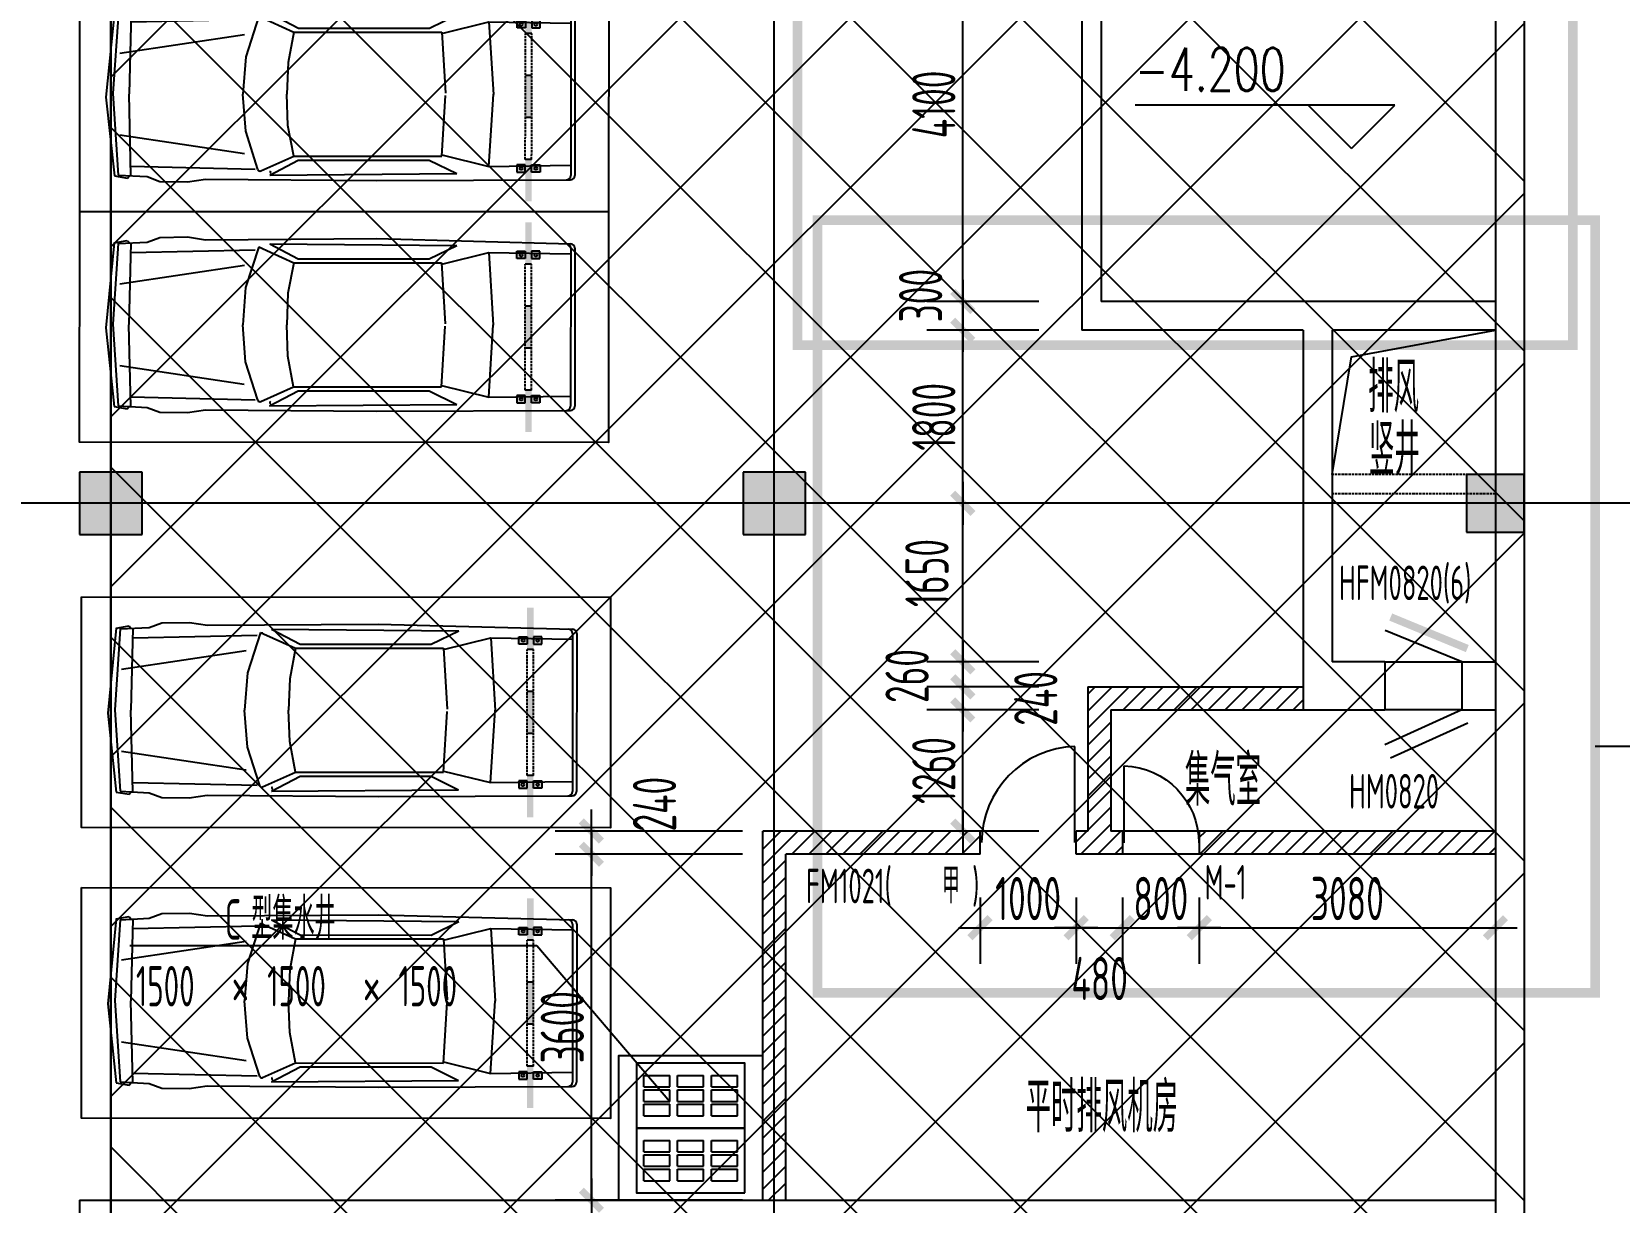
# Model space of a CAD drawing. Extents: x 1596194 to 1987057, y -212608 to 63160.
# Drawn here: x 1777208 to 1793717, y -22162 to -9984 of the extents above; entities that cross this region are included whole.
import ezdxf

# ---------------------------------------------------------------- set-up
doc = ezdxf.new("R2010")
doc.units = 0
doc.header["$LTSCALE"] = 100
doc.header["$MEASUREMENT"] = 0
doc.linetypes.add('DASH', pattern=[0.35, 0.25, -0.1])
doc.layers.get('0').update_dxf_attribs({"linetype": 'CONTINUOUS'})
doc.layers.get('DEFPOINTS').update_dxf_attribs({"linetype": 'CONTINUOUS'})
for name, color, linetype in [('1', 8, 'CONTINUOUS'), ('BALCONY', 6, 'CONTINUOUS'), ('CAR', 8, 'CONTINUOUS'), ('COLUMN', 1, 'CONTINUOUS'), ('DCHJ', 1, 'CONTINUOUS'), ('DOTE', 251, 'CONTINUOUS'), ('HA', 150, 'CONTINUOUS'), ('PUB_DIM', 3, 'CONTINUOUS'), ('PUB_TEXT', 30, 'CONTINUOUS'), ('SOLID_HATCH', 40, 'CONTINUOUS'), ('WALL', 2, 'CONTINUOUS'), ('WINDOW', 4, 'CONTINUOUS'), ('图层2', 251, 'CONTINUOUS'), ('车位', 8, 'CONTINUOUS')]:
    doc.layers.add(name, color=color, linetype=linetype)
doc.styles.add('_TCH_DIM', font='SIMPLEX', dxfattribs={"bigfont": 'GBCBIG'})
doc.styles.add('DIM', font='', dxfattribs={"width": 0.75})
doc.styles.add('DIM_FONT', font='SYSZ.shx', dxfattribs={"width": 0.7, "bigfont": 'SYFS.shx'})
doc.styles.get('DIM').set_extended_font_data('FangSong_GB2312')
doc.dimstyles.new('DIMN150', dxfattribs={"dimscale": 1.5, "dimtxt": 300, "dimasz": 1, "dimexe": 250, "dimexo": 300, "dimgap": 30, "dimtad": 1, "dimdec": 0, "dimzin": 0, "dimdsep": 46, "dimtxsty": 'DIM_FONT', "dimblk": 'ARCHTICK', "dimcen": 0.09, "dimclrt": 7, "dimazin": 2, "dimtfac": 1, "dimtdec": 0, "dimtix": 1, "dimtmove": 2, "dimatfit": 3, "dimldrblk": 'DOT', "dimfxl": 0, "dimtolj": 1, "dimtzin": 0, "dimarcsym": 0})

# ---------------------------------------------------------------- blocks, each defined once
blk = doc.blocks.new('_archtick')
blk.add_line((-150, 0), (150, 0))
at = {"const_width": 50}
blk.add_lwpolyline([(-70, -70), (70, 70)], dxfattribs=at)
blk = doc.blocks.new('*D529')
at = {"layer": 'DEFPOINTS', "color": 0}
for p in [(1789350, -18540), (1792430, -18540), (1792430, -19305)]:
    blk.add_point(p, dxfattribs=at)
at = {"layer": 'PUB_DIM', "color": 0, "lineweight": -2}
for p, q in [((1789350, -18990), (1789350, -19680)), ((1792430, -18990), (1792430, -19680)), ((1789350, -19305), (1792430, -19305))]:
    blk.add_line(p, q, dxfattribs=at)
at = {"layer": 'PUB_DIM', "color": 0, "lineweight": -2, "xscale": 1.5, "yscale": 1.5, "zscale": 1.5, "rotation": 180}
blk.add_blockref('_archtick', (1789350, -19305), dxfattribs=at)
at = {"layer": 'PUB_DIM', "color": 0, "lineweight": -2, "xscale": 1.5, "yscale": 1.5, "zscale": 1.5}
blk.add_blockref('_archtick', (1792430, -19305), dxfattribs=at)
at = {"layer": 'PUB_DIM', "color": 7, "insert": (1790890, -19002), "char_height": 450, "attachment_point": 5, "style": 'DIM_FONT'}
blk.add_mtext('\\A1;3080', dxfattribs=at)
blk = doc.blocks.new('_Dot')
at = {"color": 0, "linetype": 'ByBlock', "lineweight": -2}
blk.add_line((-0.5, 0), (-1, 0), dxfattribs=at)
at = {"color": 0, "linetype": 'ByBlock', "const_width": 0.5}
blk.add_lwpolyline([(-0.25, 0, 1), (0.25, 0, 1)], format="xyb", close=True, dxfattribs=at)
blk = doc.blocks.new('*D530')
at = {"layer": 'DEFPOINTS', "color": 0}
for p in [(1788550, -18540), (1789350, -18540), (1789350, -19305)]:
    blk.add_point(p, dxfattribs=at)
at = {"layer": 'PUB_DIM', "color": 0, "lineweight": -2}
for p, q in [((1788550, -18990), (1788550, -19680)), ((1789350, -18990), (1789350, -19680)), ((1788550, -19305), (1788549, -19305)), ((1788550, -19305), (1789350, -19305)), ((1789350, -19305), (1789352, -19305))]:
    blk.add_line(p, q, dxfattribs=at)
at = {"layer": 'PUB_DIM', "color": 0, "lineweight": -2, "xscale": 1.5, "yscale": 1.5, "zscale": 1.5}
blk.add_blockref('_archtick', (1788550, -19305), dxfattribs=at)
at = {"layer": 'PUB_DIM', "color": 0, "lineweight": -2, "xscale": 1.5, "yscale": 1.5, "zscale": 1.5, "rotation": 180}
blk.add_blockref('_archtick', (1789350, -19305), dxfattribs=at)
at = {"layer": 'PUB_DIM', "color": 7, "insert": (1788950, -19002), "char_height": 450, "attachment_point": 5, "style": 'DIM_FONT'}
blk.add_mtext('\\A1;800', dxfattribs=at)
blk = doc.blocks.new('*D531')
at = {"layer": 'DEFPOINTS', "color": 0}
for p in [(1788070, -18540), (1788550, -18540), (1788550, -19305)]:
    blk.add_point(p, dxfattribs=at)
at = {"layer": 'PUB_DIM', "color": 0, "lineweight": -2}
for p, q in [((1788070, -18990), (1788070, -19680)), ((1788550, -18990), (1788550, -19680)), ((1788070, -19305), (1788550, -19305))]:
    blk.add_line(p, q, dxfattribs=at)
at = {"layer": 'PUB_DIM', "color": 0, "lineweight": -2, "xscale": 1.5, "yscale": 1.5, "zscale": 1.5, "rotation": 180}
blk.add_blockref('_archtick', (1788070, -19305), dxfattribs=at)
at = {"layer": 'PUB_DIM', "color": 0, "lineweight": -2, "xscale": 1.5, "yscale": 1.5, "zscale": 1.5}
blk.add_blockref('_archtick', (1788550, -19305), dxfattribs=at)
at = {"layer": 'PUB_DIM', "color": 7, "insert": (1788314, -19834), "char_height": 450, "attachment_point": 5, "style": 'DIM_FONT'}
blk.add_mtext('\\A1;480', dxfattribs=at)
blk = doc.blocks.new('*D532')
at = {"layer": 'DEFPOINTS', "color": 0}
for p in [(1787070, -18540), (1788070, -18540), (1788070, -19305)]:
    blk.add_point(p, dxfattribs=at)
at = {"layer": 'PUB_DIM', "color": 0, "lineweight": -2}
for p, q in [((1787070, -18990), (1787070, -19680)), ((1788070, -18990), (1788070, -19680)), ((1787070, -19305), (1787069, -19305)), ((1787070, -19305), (1788070, -19305)), ((1788070, -19305), (1788072, -19305))]:
    blk.add_line(p, q, dxfattribs=at)
at = {"layer": 'PUB_DIM', "color": 0, "lineweight": -2, "xscale": 1.5, "yscale": 1.5, "zscale": 1.5}
blk.add_blockref('_archtick', (1787070, -19305), dxfattribs=at)
at = {"layer": 'PUB_DIM', "color": 0, "lineweight": -2, "xscale": 1.5, "yscale": 1.5, "zscale": 1.5, "rotation": 180}
blk.add_blockref('_archtick', (1788070, -19305), dxfattribs=at)
at = {"layer": 'PUB_DIM', "color": 7, "insert": (1787570, -19002), "char_height": 450, "attachment_point": 5, "style": 'DIM_FONT'}
blk.add_mtext('\\A1;1000', dxfattribs=at)
blk = doc.blocks.new('*D972')
at = {"layer": 'DEFPOINTS', "color": 0}
for p in [(1783028, -18540), (1785050, -18540), (1785050, -22140)]:
    blk.add_point(p, dxfattribs=at)
at = {"layer": 'PUB_DIM', "color": 0, "lineweight": -2}
for p, q in [((1784600, -18540), (1782653, -18540)), ((1783028, -22140), (1783028, -18540)), ((1784600, -22140), (1782653, -22140))]:
    blk.add_line(p, q, dxfattribs=at)
at = {"layer": 'PUB_DIM', "color": 0, "lineweight": -2, "xscale": 1.5, "yscale": 1.5, "zscale": 1.5}
for p, rotation in [((1783028, -18540), 90), ((1783028, -22140), 270)]:
    blk.add_blockref('_archtick', p, dxfattribs=dict(at, rotation=rotation))
at = {"layer": 'PUB_DIM', "color": 7, "insert": (1782726, -20340), "char_height": 450, "attachment_point": 5, "rotation": 90, "style": 'DIM_FONT'}
blk.add_mtext('\\A1;3600', dxfattribs=at)
blk = doc.blocks.new('*D973')
at = {"layer": 'DEFPOINTS', "color": 0}
for p in [(1783028, -18300), (1785050, -18300), (1785050, -18540)]:
    blk.add_point(p, dxfattribs=at)
at = {"layer": 'PUB_DIM', "color": 0, "lineweight": -2}
for p, q in [((1784600, -18300), (1782653, -18300)), ((1783028, -18540), (1783028, -18300)), ((1784600, -18540), (1782653, -18540))]:
    blk.add_line(p, q, dxfattribs=at)
at = {"layer": 'PUB_DIM', "color": 0, "lineweight": -2, "xscale": 1.5, "yscale": 1.5, "zscale": 1.5}
for p, rotation in [((1783028, -18300), 90), ((1783028, -18540), 270)]:
    blk.add_blockref('_archtick', p, dxfattribs=dict(at, rotation=rotation))
at = {"layer": 'PUB_DIM', "color": 7, "insert": (1783685, -18020), "char_height": 450, "attachment_point": 5, "rotation": 90, "style": 'DIM_FONT'}
blk.add_mtext('\\A1;240', dxfattribs=at)
blk = doc.blocks.new('*D977')
at = {"layer": 'DEFPOINTS', "color": 0}
for p in [(1786891, -8690), (1788130, -8690), (1788130, -12790)]:
    blk.add_point(p, dxfattribs=at)
at = {"layer": 'PUB_DIM', "color": 0, "lineweight": -2}
for p, q in [((1787680, -8690), (1786516, -8690)), ((1786891, -12790), (1786891, -8690)), ((1787680, -12790), (1786516, -12790))]:
    blk.add_line(p, q, dxfattribs=at)
at = {"layer": 'PUB_DIM', "color": 0, "lineweight": -2, "xscale": 1.5, "yscale": 1.5, "zscale": 1.5}
for p, rotation in [((1786891, -8690), 90), ((1786891, -12790), 270)]:
    blk.add_blockref('_archtick', p, dxfattribs=dict(at, rotation=rotation))
at = {"layer": 'PUB_DIM', "color": 7, "insert": (1786589, -10740), "char_height": 450, "attachment_point": 5, "rotation": 90, "style": 'DIM_FONT'}
blk.add_mtext('\\A1;4100', dxfattribs=at)
blk = doc.blocks.new('*D978')
at = {"layer": 'DEFPOINTS', "color": 0}
for p in [(1786891, -12790), (1788130, -12790), (1788130, -13090)]:
    blk.add_point(p, dxfattribs=at)
at = {"layer": 'PUB_DIM', "color": 0, "lineweight": -2}
for p, q in [((1787680, -12790), (1786516, -12790)), ((1786891, -13090), (1786891, -12790)), ((1787680, -13090), (1786516, -13090))]:
    blk.add_line(p, q, dxfattribs=at)
at = {"layer": 'PUB_DIM', "color": 0, "lineweight": -2, "xscale": 1.5, "yscale": 1.5, "zscale": 1.5}
for p, rotation in [((1786891, -12790), 90), ((1786891, -13090), 270)]:
    blk.add_blockref('_archtick', p, dxfattribs=dict(at, rotation=rotation))
at = {"layer": 'PUB_DIM', "color": 7, "insert": (1786452, -12729), "char_height": 450, "attachment_point": 5, "rotation": 90, "style": 'DIM_FONT'}
blk.add_mtext('\\A1;300', dxfattribs=at)
blk = doc.blocks.new('*D979')
at = {"layer": 'DEFPOINTS', "color": 0}
for p in [(1786891, -13090), (1788130, -13090), (1788130, -14890)]:
    blk.add_point(p, dxfattribs=at)
at = {"layer": 'PUB_DIM', "color": 0, "lineweight": -2}
for p, q in [((1787680, -13090), (1786516, -13090)), ((1786891, -14890), (1786891, -13090)), ((1787680, -14890), (1786516, -14890))]:
    blk.add_line(p, q, dxfattribs=at)
at = {"layer": 'PUB_DIM', "color": 0, "lineweight": -2, "xscale": 1.5, "yscale": 1.5, "zscale": 1.5}
for p, rotation in [((1786891, -13090), 90), ((1786891, -14890), 270)]:
    blk.add_blockref('_archtick', p, dxfattribs=dict(at, rotation=rotation))
at = {"layer": 'PUB_DIM', "color": 7, "insert": (1786589, -13990), "char_height": 450, "attachment_point": 5, "rotation": 90, "style": 'DIM_FONT'}
blk.add_mtext('\\A1;1800', dxfattribs=at)
blk = doc.blocks.new('*D980')
at = {"layer": 'DEFPOINTS', "color": 0}
for p in [(1786891, -14890), (1788130, -14890), (1788130, -16540)]:
    blk.add_point(p, dxfattribs=at)
at = {"layer": 'PUB_DIM', "color": 0, "lineweight": -2}
for p, q in [((1787680, -14890), (1786516, -14890)), ((1786891, -16540), (1786891, -14890)), ((1787680, -16540), (1786516, -16540))]:
    blk.add_line(p, q, dxfattribs=at)
at = {"layer": 'PUB_DIM', "color": 0, "lineweight": -2, "xscale": 1.5, "yscale": 1.5, "zscale": 1.5}
for p, rotation in [((1786891, -14890), 90), ((1786891, -16540), 270)]:
    blk.add_blockref('_archtick', p, dxfattribs=dict(at, rotation=rotation))
at = {"layer": 'PUB_DIM', "color": 7, "insert": (1786518, -15615), "char_height": 450, "attachment_point": 5, "rotation": 90, "style": 'DIM_FONT'}
blk.add_mtext('\\A1;1650', dxfattribs=at)
blk = doc.blocks.new('*D981')
at = {"layer": 'DEFPOINTS', "color": 0}
for p in [(1786891, -16540), (1788130, -16540), (1788130, -16800)]:
    blk.add_point(p, dxfattribs=at)
at = {"layer": 'PUB_DIM', "color": 0, "lineweight": -2}
for p, q in [((1787680, -16540), (1786516, -16540)), ((1786891, -16800), (1786891, -16540)), ((1787680, -16800), (1786516, -16800))]:
    blk.add_line(p, q, dxfattribs=at)
at = {"layer": 'PUB_DIM', "color": 0, "lineweight": -2, "xscale": 1.5, "yscale": 1.5, "zscale": 1.5}
for p, rotation in [((1786891, -16540), 90), ((1786891, -16800), 270)]:
    blk.add_blockref('_archtick', p, dxfattribs=dict(at, rotation=rotation))
at = {"layer": 'PUB_DIM', "color": 7, "insert": (1786311, -16687), "char_height": 450, "attachment_point": 5, "rotation": 90, "style": 'DIM_FONT'}
blk.add_mtext('\\A1;260', dxfattribs=at)
blk = doc.blocks.new('*D982')
at = {"layer": 'DEFPOINTS', "color": 0}
for p in [(1786891, -16800), (1788130, -16800), (1788130, -17040)]:
    blk.add_point(p, dxfattribs=at)
at = {"layer": 'PUB_DIM', "color": 0, "lineweight": -2}
for p, q in [((1787680, -16800), (1786516, -16800)), ((1786891, -17040), (1786891, -16800)), ((1787680, -17040), (1786516, -17040))]:
    blk.add_line(p, q, dxfattribs=at)
at = {"layer": 'PUB_DIM', "color": 0, "lineweight": -2, "xscale": 1.5, "yscale": 1.5, "zscale": 1.5}
for p, rotation in [((1786891, -16800), 90), ((1786891, -17040), 270)]:
    blk.add_blockref('_archtick', p, dxfattribs=dict(at, rotation=rotation))
at = {"layer": 'PUB_DIM', "color": 7, "insert": (1787650, -16920), "char_height": 450, "attachment_point": 5, "rotation": 90, "style": 'DIM_FONT'}
blk.add_mtext('\\A1;240', dxfattribs=at)
blk = doc.blocks.new('*D983')
at = {"layer": 'DEFPOINTS', "color": 0}
for p in [(1786891, -17040), (1788130, -17040), (1788130, -18300)]:
    blk.add_point(p, dxfattribs=at)
at = {"layer": 'PUB_DIM', "color": 0, "lineweight": -2}
for p, q in [((1787680, -17040), (1786516, -17040)), ((1786891, -18300), (1786891, -17040)), ((1787680, -18300), (1786516, -18300))]:
    blk.add_line(p, q, dxfattribs=at)
at = {"layer": 'PUB_DIM', "color": 0, "lineweight": -2, "xscale": 1.5, "yscale": 1.5, "zscale": 1.5}
for p, rotation in [((1786891, -17040), 90), ((1786891, -18300), 270)]:
    blk.add_blockref('_archtick', p, dxfattribs=dict(at, rotation=rotation))
at = {"layer": 'PUB_DIM', "color": 7, "insert": (1786589, -17670), "char_height": 450, "attachment_point": 5, "rotation": 90, "style": 'DIM_FONT'}
blk.add_mtext('\\A1;1260', dxfattribs=at)
blk = doc.blocks.new('A$C4B905A97')
at = {"layer": 'BALCONY'}
for p, q in [((50, 365), (230, 365)), ((50, 285), (50, 365)), ((50, 310), (50, 340)), ((230, 285), (230, 365)), ((285, 365), (465, 365)), ((285, 285), (285, 365)), ((285, 310), (285, 340)), ((465, 285), (465, 365)), ((520, 285), (520, 365)), ((520, 365), (700, 365)), ((700, 285), (700, 365)), ((50, 285), (230, 285)), ((50, 185), (50, 265)), ((50, 265), (230, 265)), ((50, 210), (50, 240)), ((230, 185), (230, 265)), ((285, 285), (465, 285)), ((285, 185), (285, 265)), ((285, 265), (465, 265)), ((285, 210), (285, 240)), ((465, 185), (465, 265)), ((520, 285), (700, 285)), ((520, 265), (700, 265)), ((520, 185), (520, 265)), ((700, 185), (700, 265)), ((50, 185), (230, 185)), ((50, 165), (230, 165)), ((50, 165), (230, 165)), ((50, 85), (50, 165)), ((50, 110), (50, 140)), ((230, 85), (230, 165)), ((285, 185), (465, 185)), ((285, 165), (465, 165)), ((285, 165), (465, 165)), ((285, 85), (285, 165)), ((285, 110), (285, 140)), ((465, 85), (465, 165)), ((520, 185), (700, 185)), ((520, 85), (520, 165)), ((520, 165), (700, 165)), ((520, 165), (700, 165)), ((700, 85), (700, 165)), ((50, 85), (230, 85)), ((285, 85), (465, 85)), ((520, 85), (700, 85))]:
    blk.add_line(p, q, dxfattribs=at)
at = {"layer": 'WINDOW'}
blk.add_lwpolyline([(750, 0), (750, 450), (0, 450), (0, 0)], close=True, dxfattribs=at)
blk = doc.blocks.new('jing-1')
at = {"layer": 'WINDOW'}
blk.add_lwpolyline([(1000, 0), (1000, 1000), (0, 1000), (0, 0)], close=True, dxfattribs=at)
at = {"layer": 'WINDOW', "rotation": 90}
for p in [(500, 125), (950, 125)]:
    blk.add_blockref('A$C4B905A97', p, dxfattribs=at)
blk = doc.blocks.new('车位')
at = {"layer": '车位'}
h = blk.add_hatch(color=256, dxfattribs=at)
h.paths.add_polyline_path([(1854, -801), (2291, -801), (2291, -867), (1854, -867)])
h.paths.add_polyline_path([(981, -801), (1418, -801), (1418, -866), (981, -866)])
h.paths.add_polyline_path([(108, -800), (545, -800), (545, -866), (108, -866)])
h = blk.add_hatch(color=256, dxfattribs=at)
h.paths.add_polyline_path([(411, -866), (487, -866), (487, -953), (411, -953)])
edge = h.paths.add_edge_path(flags=16)
edge.add_ellipse((449, -909), major_axis=(10.2, 10.2), ratio=1, start_angle=-45.0335, end_angle=314.9665, ccw=False)
edge = h.paths.add_edge_path(flags=16)
edge.add_ellipse((449, -757), major_axis=(10.2, 10.2), ratio=1, start_angle=-45.0335, end_angle=314.9665, ccw=False)
h.paths.add_polyline_path([(411, -800), (487, -800), (487, -713), (411, -713)])
h = blk.add_hatch(color=256, dxfattribs=at)
h.paths.add_polyline_path([(1988, -867), (1912, -867), (1912, -954), (1988, -954)])
h.paths.add_polyline_path([(1988, -801), (1912, -801), (1912, -714), (1988, -714)])
edge = h.paths.add_edge_path(flags=16)
edge.add_ellipse((1950, -757), major_axis=(10.2, 10.2), ratio=1, start_angle=-45.0335, end_angle=314.9665, ccw=False)
edge = h.paths.add_edge_path(flags=16)
edge.add_ellipse((1950, -910), major_axis=(10.2, 10.2), ratio=1, start_angle=-45.0335, end_angle=314.9665, ccw=False)
at = {"layer": 'DCHJ', "color": 251}
for p, q in [((487, -713), (411, -713)), ((411, -713), (411, -800)), ((411, -800), (487, -800)), ((487, -800), (487, -713)), ((981, -801), (981, -866)), ((1418, -801), (1418, -866)), ((1854, -801), (1854, -867)), ((1912, -801), (1912, -714)), ((1912, -714), (1988, -714)), ((1988, -801), (1912, -801)), ((1988, -714), (1988, -801)), ((411, -866), (487, -866)), ((411, -953), (411, -866)), ((1988, -867), (1912, -867)), ((1912, -867), (1912, -954))]:
    blk.add_line(p, q, dxfattribs=at)
for centre in [(449, -757), (1950, -757), (449, -909)]:
    blk.add_circle(centre, 14.4, dxfattribs=at)
at = {"layer": '车位', "linetype": 'DASH'}
for p, q in [((1854, -801), (545, -800)), ((1854, -867), (545, -866))]:
    blk.add_line(p, q, dxfattribs=at)
at = {"layer": '车位'}
for p, q in [((545, -800), (545, -866)), ((487, -953), (411, -953)), ((487, -866), (487, -953)), ((1912, -954), (1988, -954)), ((1988, -954), (1988, -867))]:
    blk.add_line(p, q, dxfattribs=at)
blk.add_lwpolyline([(-3, -5500), (0, 0), (2400, -1), (2397, -5501)], close=True, dxfattribs=at)
blk.add_circle((1950, -910), 14.4, dxfattribs=at)
blk = doc.blocks.new('CAR8')
for p, q in [((4, 1244), (151, 1298)), ((151, 1298), (470, 1303)), ((470, 1303), (678, 1271)), ((678, 1271), (2652, 1285)), ((2652, 1285), (4896, 1226)), ((-376, 1236), (-474, 253)), ((-331, 1226), (-393, 293)), ((-376, 1236), (-226, 1262)), ((-331, 1226), (4, 1244)), ((-226, 1262), (-206, 1237)), ((-184, 1235), (-206, 289)), ((-188, 1124), (1252, 1155)), ((1292, 1188), (1141, 719)), ((1292, 1188), (1697, 1006)), ((1420, 1224), (3582, 1207)), ((1420, 1224), (1749, 1051)), ((3263, 1051), (3582, 1207)), ((3407, 991), (3951, 1125)), ((3951, 1125), (4003, 287)), ((3951, 1125), (4893, 1110)), ((4898, 1177), (4898, -649)), ((4945, 1176), (4945, -649)), ((-313, 762), (1127, 977)), ((1697, 1006), (1630, 652)), ((1697, 1006), (3406, 1006)), ((1749, 1051), (3263, 1051)), ((3406, 1006), (3449, 302)), ((1141, 719), (1108, 289)), ((1630, 652), (1617, 289)), ((-474, 253), (-376, -659)), ((-393, 293), (-331, -649)), ((-184, -658), (-206, 288)), ((1141, -141), (1108, 288)), ((1630, -75), (1617, 288)), ((3406, -429), (3449, 275)), ((3951, -548), (4003, 290)), ((1283, -584), (1141, -141)), ((1697, -429), (1630, -75)), ((-313, -185), (1127, -400)), ((-188, -547), (1252, -578)), ((1317, -599), (1697, -429)), ((1420, -647), (1749, -474)), ((1697, -429), (3406, -429)), ((1749, -474), (3263, -474)), ((3263, -474), (3582, -630)), ((3407, -414), (3951, -548)), ((3951, -548), (4893, -533)), ((-376, -659), (-226, -685)), ((-331, -649), (4, -667)), ((-226, -685), (-206, -660)), ((4, -667), (151, -721)), ((151, -721), (470, -726)), ((470, -726), (678, -694)), ((678, -694), (2652, -708)), ((1420, -647), (3582, -630)), ((2652, -708), (4895, -699))]:
    blk.add_line(p, q)
for centre, radius, start, end in [((1307, 1154), 25, 65.7961, 162.2571), ((4848, 1177), 50, 0, 88.5082), ((4895, 1176), 50, 0, 88.5082), ((-193, 289), 12.5, 178.7004, 181.2996), ((1121, 289), 12.5, 175.5855, 184.4145), ((1629, 289), 12.5, 177.991, 182.009), ((1307, -577), 25, 197.7429, 294.2039), ((1435, -611), 12.5, 116.9382, 269.53), ((4848, -649), 50, 270.2142, 0), ((4895, -649), 50, 270.2142, 0)]:
    blk.add_arc(centre, radius, start, end)
at = {"linetype": 'Continuous', "style": 'DIM', "flags": 9}
for tag in ['XSIZE', 'YSIZE']:
    blk.add_attdef(tag, (-393, 293), '', height=0.5, dxfattribs=at)
blk = doc.blocks.new('车位-car')
at = {"layer": 'CAR', "xscale": 0.9000000003718892, "yscale": 0.9000000000232831, "zscale": 0.9, "rotation": 89.96654327695857}
blk.add_blockref('CAR8', (1434, -4802), dxfattribs=at)
at = {"layer": '车位'}
blk.add_blockref('车位', (0, 0), dxfattribs=at)
blk = doc.blocks.new('_fzh')
for p, q in [((-0.5, 0.5), (-0.5, -0.5)), ((0.5, 0.5), (-0.5, 0.5)), ((0.5, -0.5), (0.5, 0.5)), ((-0.5, -0.5), (0.5, -0.5))]:
    blk.add_line(p, q)
at = {"layer": 'SOLID_HATCH'}
blk.add_solid([(0.5, 0.5), (0.5, -0.5), (-0.5, 0.5), (-0.5, -0.5)], dxfattribs=at)
blk = doc.blocks.new('M_A2ZXL')
blk.add_line((-0.472, 0), (-0.472, -1))
blk.add_arc((-0.5, 0), 1, 271.6231, 0)

msp = doc.modelspace()

# ---------------------------------------------------------------- hatches: boundary and pattern name
at = {"layer": '1'}
h = msp.add_hatch(dxfattribs=at)
h.set_pattern_fill('ANSI37', color=256, scale=10000, style=0)
h.set_pattern_definition([(45, (8232.6, -1879.3), (-883.8835, 883.8835), []), (135, (8232.6, -1879.3), (-883.8835, -883.8835), [])])
h.paths.add_polyline_path([(1778030.206, 31724.117), (1792730.206, 31710.131), (1792730.206, -26014.869), (1778030.206, -26014.869)])
at = {"layer": 'HA'}
h = msp.add_hatch(dxfattribs=at)
h.set_pattern_fill('普通砖', color=256, scale=100, style=0)
h.set_pattern_definition([(45, (0, 0), (-88.388348, 88.388348), [])])
h.paths.add_polyline_path([(1789350.206, -18299.869), (1789350.206, -18539.869), (1792430.206, -18539.869), (1792430.206, -18299.869)])
h.paths.add_polyline_path([(1788190.206, -18299.869), (1788070.206, -18299.869), (1788070.206, -18539.869), (1788550.206, -18539.869), (1788550.206, -18299.869), (1788430.206, -18299.869), (1788430.206, -17039.869), (1790430.206, -17039.869), (1790430.206, -16799.869), (1788190.206, -16799.869)])
h.paths.add_polyline_path([(1787070.206, -18539.869), (1787070.206, -18299.869), (1785050.206, -18299.869), (1784810.206, -18299.869), (1784810.206, -22139.869), (1785050.206, -22139.869), (1785050.206, -18539.869)])

# ---------------------------------------------------------------- linework, layer by layer
at = {"layer": '1'}
msp.add_lwpolyline([(1778030.206, 31724.117), (1792730.206, 31710.131), (1792730.206, -26014.869), (1778030.206, -26014.869), (1778030.206, 31724.117)], close=True, dxfattribs=at)
at = {"layer": 'DOTE'}
for p, q in [((1778030.206, 50334.236), (1778030.206, -36126.938)), ((1784930.206, -36126.938), (1784930.206, 50334.236)), ((1792430.206, 50334.236), (1792430.206, -36126.938)), ((1799629.617, -14889.869), (1638383.856, -14889.869))]:
    msp.add_line(p, q, dxfattribs=at)
at = {"layer": 'PUB_DIM'}
for p, q in [((1791381.917, -10749.082), (1788681.917, -10749.082)), ((1790931.917, -11199.082), (1790481.917, -10749.082)), ((1790931.917, -11199.082), (1791381.917, -10749.082))]:
    msp.add_line(p, q, dxfattribs=at)
at = {"layer": 'PUB_TEXT'}
for p, q in [((1810556.684, -17421.092), (1793467.387, -17421.092)), ((1778229.495, -19489.593), (1782459.902, -19489.593)), ((1782459.902, -19489.593), (1783842.706, -21112.369))]:
    msp.add_line(p, q, dxfattribs=at)
at = {"layer": 'WALL'}
for p, q in [((1792730.206, -3589.869), (1792730.206, -14589.869)), ((1792430.206, -8689.869), (1792430.206, -12789.869)), ((1788130.206, -9589.869), (1788130.206, -13089.869)), ((1788330.206, -9589.869), (1788330.206, -12789.869)), ((1792430.206, -12789.869), (1788330.206, -12789.869)), ((1790430.206, -13089.869), (1788130.206, -13089.869)), ((1790430.206, -13089.869), (1790430.206, -17039.869)), ((1792430.206, -13089.869), (1790730.206, -13089.869)), ((1790730.206, -13089.869), (1790730.206, -16539.869)), ((1792430.206, -13089.869), (1792430.206, -14589.869)), ((1792430.206, -15189.869), (1792430.206, -16539.869)), ((1792730.206, -15189.869), (1792730.206, -25389.869)), ((1791280.206, -16539.869), (1790730.206, -16539.869)), ((1791280.206, -16539.869), (1791280.206, -17039.869)), ((1792080.206, -16539.869), (1792430.206, -16539.869)), ((1792080.206, -16539.869), (1792080.206, -17039.869)), ((1788190.206, -16799.869), (1788190.206, -18299.869)), ((1788190.206, -16799.869), (1790430.206, -16799.869)), ((1788430.206, -17039.869), (1788430.206, -18299.869)), ((1788430.206, -17039.869), (1791280.206, -17039.869)), ((1792080.206, -17039.869), (1792430.206, -17039.869)), ((1792430.206, -17039.869), (1792430.206, -25389.869)), ((1784810.206, -22139.869), (1784810.206, -18299.869)), ((1787065.447, -18299.869), (1784810.206, -18299.869)), ((1787070.206, -18299.869), (1785050.206, -18299.869)), ((1787070.206, -18539.869), (1787070.206, -18299.869)), ((1788190.206, -18299.869), (1788070.206, -18299.869)), ((1788070.206, -18539.869), (1788070.206, -18299.869)), ((1788550.206, -18299.869), (1788430.206, -18299.869)), ((1788550.206, -18299.869), (1788550.206, -18539.869)), ((1789350.206, -18299.869), (1789350.206, -18539.869)), ((1792430.206, -18299.869), (1789350.206, -18299.869)), ((1787070.206, -18539.869), (1785050.206, -18539.869)), ((1785050.206, -22139.869), (1785050.206, -18539.869)), ((1788550.206, -18539.869), (1788070.206, -18539.869)), ((1792430.206, -18539.869), (1789350.206, -18539.869)), ((1784810.206, -22139.869), (1784810.206, -22019.869)), ((1777705.206, -22139.869), (1784810.206, -22139.869)), ((1777705.206, -22139.869), (1777705.206, -25364.869)), ((1784810.206, -22139.869), (1792423.512, -22139.869))]:
    msp.add_line(p, q, dxfattribs=at)
at = {"layer": 'WINDOW', "linetype": 'DASH'}
for p, q in [((1792430.206, -14589.869), (1790736.522, -14589.869)), ((1792430.206, -14789.869), (1790736.522, -14789.869))]:
    msp.add_line(p, q, dxfattribs=at)
at = {"layer": 'WINDOW', "ltscale": 2}
msp.add_line((1792080.206, -16539.869), (1791283.405, -16211.507), dxfattribs=at)
at = {"layer": 'WINDOW'}
for p, q in [((1791280.206, -16539.869), (1792080.206, -16539.869)), ((1792080.206, -17039.869), (1791278.029, -17403.83)), ((1792080.206, -17039.869), (1791280.206, -17039.869)), ((1792142.183, -17176.466), (1791340.005, -17540.427)), ((1789350.206, -18299.869), (1788550.206, -18299.869)), ((1789350.206, -18539.869), (1788550.206, -18539.869))]:
    msp.add_line(p, q, dxfattribs=at)
msp.add_lwpolyline([(1790730.206, -14589.869), (1790934.677, -13365.233), (1792430.206, -13089.869)], dxfattribs=at)
at = {"layer": 'WINDOW', "const_width": 80}
msp.add_lwpolyline([(1792137.358, -16401.183), (1791340.557, -16072.822)], dxfattribs=at)
at = {"layer": '图层2', "linetype": 'DASH', "ltscale": 10, "const_width": 100}
for points in [[(1785170.625, -3898.881), (1793234.247, -3898.881), (1793234.247, -13244.401), (1785170.625, -13244.401)], [(1785380.206, -11944.074), (1793467.387, -11944.074), (1793467.387, -19982.207), (1785380.206, -19982.207)]]:
    msp.add_lwpolyline(points, close=True, dxfattribs=at)

# ---------------------------------------------------------------- block references
at = {"layer": 'COLUMN'}
for p, xscale, yscale, zscale in [((1778030.206, -14889.869), 650, 650, 650), ((1784930.206, -14889.869), 650, 650, 650), ((1792430.206, -14889.869), 600, 600, 600)]:
    msp.add_blockref('_fzh', p, dxfattribs=dict(at, xscale=xscale, yscale=yscale, zscale=zscale))
at = {"layer": 'WALL', "xscale": 1.5, "yscale": 1.5, "zscale": 1.5, "rotation": 270}
msp.add_blockref('jing-1', (1783310.206, -20639.869), dxfattribs=at)
at = {"layer": 'WINDOW', "xscale": -1000, "yscale": -1000, "zscale": 1000}
msp.add_blockref('M_A2ZXL', (1787585.434, -18419.869), dxfattribs=at)
at = {"layer": 'WINDOW', "xscale": -800, "yscale": 800, "zscale": 800, "rotation": 180}
msp.add_blockref('M_A2ZXL', (1788945.3, -18422.3), dxfattribs=at)
at = {"layer": '车位', "rotation": 270}
for p in [(1783208.008, -9457.329), (1783206.607, -11857.329), (1783226.235, -15866.831), (1783226.235, -18891.342)]:
    msp.add_blockref('车位-car', p, dxfattribs=at)

# ---------------------------------------------------------------- texts
at = {"layer": 'PUB_TEXT'}
for s, height, style, width, p in [('-4.200', 446.25, '_TCH_DIM', 0.705882, (1788681.917, -10599.082)), ('排风', 525, 'DIM_FONT', 0.7, (1791105.696, -13945.248)), ('竖井', 525, 'DIM_FONT', 0.7, (1791114.812, -14594.355)), ('HFM0820(6)', 360, 'DIM_FONT', 0.65625, (1790803.304, -15897.488)), ('集气室', 525, 'DIM_FONT', 0.7, (1789199.709, -18034.691)), ('HM0820', 360, 'DIM_FONT', 0.65625, (1790907.932, -18065.675)), ('FM1021(', 360, 'DIM_FONT', 0.65625, (1785259.522, -19051.113)), (')', 360, 'DIM_FONT', 0.65625, (1786988.272, -19051.113)), ('M-1', 360, 'DIM_FONT', 0.65625, (1789405.529, -19012.664)), ('甲', 372.047, 'DIM_FONT', 0.7, (1786673.272, -19051.113)), ('型集水井', 434.0551, 'DIM_FONT', 0.7, (1779492.454, -19429.594)), ('C', 420, 'DIM_FONT', 0.65625, (1779216.829, -19429.594)), ('1500', 420, 'DIM_FONT', 0.65625, (1778291.721, -20123.615)), ('1500', 420, 'DIM_FONT', 0.65625, (1779656.721, -20123.615)), ('1500', 420, 'DIM_FONT', 0.65625, (1781021.721, -20123.615)), ('×', 434.055, 'DIM_FONT', 0.7, (1779289.221, -20123.615)), ('×', 434.055, 'DIM_FONT', 0.7, (1780654.221, -20123.615)), ('平时排风机房', 525, 'DIM_FONT', 0.7, (1787543, -21434.53))]:
    msp.add_text(s, height=height, dxfattribs=dict(at, style=style, width=width)).set_placement(p)

# ---------------------------------------------------------------- dimensions: what is measured, and where the dimension line sits
at = {"layer": 'PUB_DIM'}
for p1, p2, distance, picture, middle in [((1788130.206, -12789.869), (1788130.206, -8689.869), 1239.081, '*D977', (1786588.982, -10739.869)), ((1788130.206, -14889.869), (1788130.206, -13089.869), 1239.081, '*D979', (1786588.982, -13989.869)), ((1788130.206, -18299.869), (1788130.206, -17039.869), 1239.081, '*D983', (1786588.982, -17669.869)), ((1785050.206, -22139.869), (1785050.206, -18539.869), 2022.117, '*D972', (1782725.946, -20339.869)), ((1787070.206, -18539.869), (1788070.206, -18539.869), -764.759, '*D532', (1787570.206, -19002.484)), ((1788550.206, -18539.869), (1789350.206, -18539.869), -764.759, '*D530', (1788950.206, -19002.484)), ((1789350.206, -18539.869), (1792430.206, -18539.869), -764.759, '*D529', (1790890.206, -19002.484))]:
    dim = msp.add_aligned_dim(p1=p1, p2=p2, distance=distance, dimstyle='DIMN150', dxfattribs=at)
    dim.commit()
    dim.dimension.update_dxf_attribs({"geometry": picture, "text_midpoint": middle})
for base, p1, p2, angle, picture, middle in [((1786891.125, -12789.869), (1788130.206, -13089.869), (1788130.206, -12789.869), 90, '*D978', (1786451.551, -12728.881)), ((1786891.125, -14889.869), (1788130.206, -16539.869), (1788130.206, -14889.869), 90, '*D980', (1786517.778, -15615.235)), ((1786891.125, -16539.869), (1788130.206, -16799.869), (1788130.206, -16539.869), 90, '*D981', (1786310.839, -16687.132)), ((1786891.125, -16799.869), (1788130.206, -17039.869), (1788130.206, -16799.869), 90, '*D982', (1787650.114, -16919.869)), ((1783028.089, -18299.869), (1785050.206, -18539.869), (1785050.206, -18299.869), 90, '*D973', (1783684.691, -18020.098)), ((1788550.206, -19304.627), (1788070.206, -18539.869), (1788550.206, -18539.869), 360, '*D531', (1788313.734, -19834.078))]:
    dim = msp.add_linear_dim(base=base, p1=p1, p2=p2, angle=angle, dimstyle='DIMN150', dxfattribs=at)
    dim.commit()
    dim.dimension.update_dxf_attribs({"geometry": picture, "text_midpoint": middle, "dimtype": 129})

doc.saveas('drawing.dxf')
